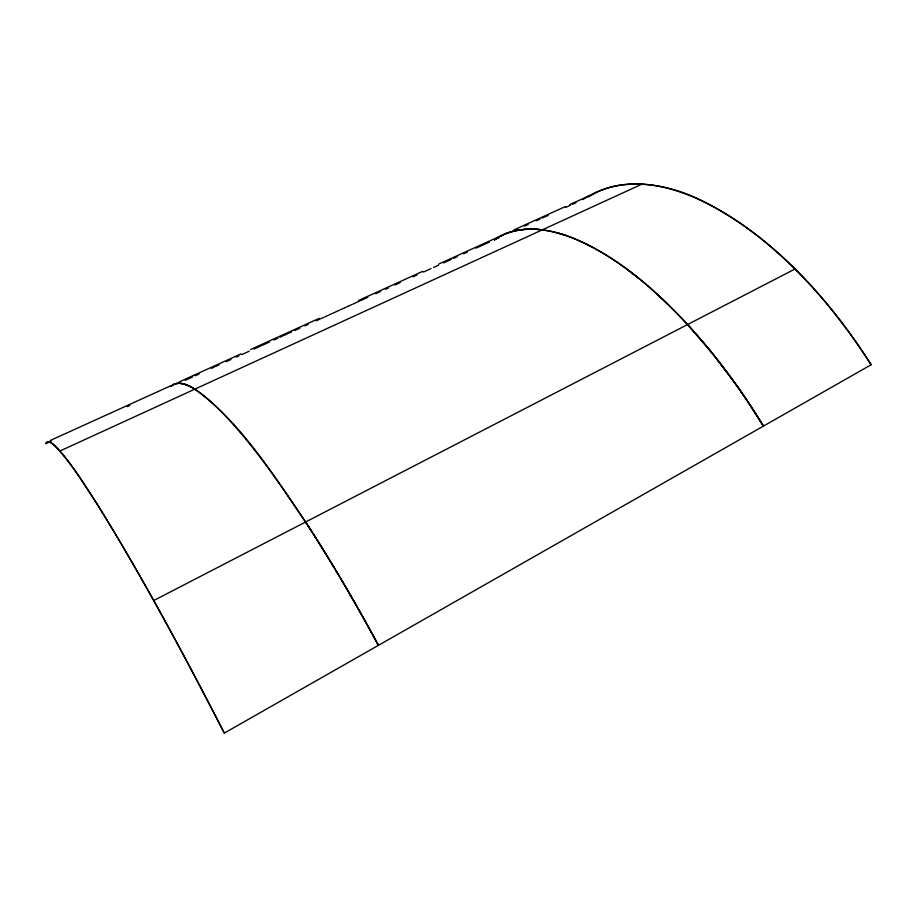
<?xml version="1.0" encoding="UTF-8"?>
<svg xmlns="http://www.w3.org/2000/svg" width="917" height="917" viewBox="0 0 917 917"><rect width="100%" height="100%" fill="white"/><g stroke="black" fill="none" stroke-linecap="round" stroke-linejoin="round"><path stroke-width="1.38" d="M224.31 733.096A355.968 26.387 63.1 0 0 45.85 443.633C47.478 439.358 52.475 443.415 54.435 445.318C71.171 462.111 83.172 482.938 96.193 502.562C142.674 577.24 184.088 654.921 224.31 733.096L871.15 364.76C828.888 298.908 774.556 237.721 703.947 201.797C667.014 182.586 619.25 175.113 582.925 199.574M170.757 386.596C174.104 382.962 179.606 382.676 184.065 384.051C187.526 385.025 190.759 386.63 193.842 388.453C242.054 423.092 273.449 475.682 306.748 523.687M171.227 386.137C178.288 380.108 188.203 385.002 194.931 389.106M153.712 600.532L795.016 269.002M59.949 451.004L642.072 184.099M50.252 440.481L171.147 385.587M179.228 381.919L240.942 353.893M250.673 349.48L319.059 318.417M358.753 300.398L422.634 271.386M438.853 264.027L499.501 236.483M514.047 229.88L565.411 206.554M569.789 204.571L588.542 196.055M45.85 443.633L51.226 441.192M127.28 406.632L129.847 405.463M185.188 380.314L188.902 378.629M189.292 378.446L192.627 376.933M195.218 375.752L199.104 373.987M211.369 368.416L214.658 366.926M215.747 366.433L219.025 364.943M226.155 361.699L230.981 359.51M236.38 357.045L238.901 355.899M241.767 354.604L249.275 351.188M254.032 349.033L261.013 345.858M262.079 345.377L269.495 342.007M274 339.955L277.725 338.258M280.029 337.215L283.17 335.782M284.224 335.313L287.353 333.891M288.397 333.41L291.537 331.988M294.942 330.441L299.848 328.206M305.006 325.867L308.123 324.446M316.354 320.709L319.425 319.311M320.457 318.852L323.518 317.454M324.538 316.984L327.598 315.597M328.618 315.139L331.667 313.752M332.688 313.293L339.771 310.061M340.792 309.602L343.818 308.227M344.551 307.894L348.311 306.186M348.85 305.946L351.853 304.582M352.862 304.123L359.854 300.936M360.862 300.489L363.843 299.125M364.84 298.678L367.82 297.326M375.718 293.738L380.67 291.48M385.587 289.245L388.521 287.915M395.009 284.969L400.236 282.596M413.108 276.739L416.971 274.985M423.356 272.085L431.013 268.601M433.523 267.466L438.613 265.151M443.633 262.87L451.164 259.442M453.674 258.307L457.445 256.6M463.647 253.78L467.361 252.083M476.038 248.14L489.506 242.019M499.261 237.595L494.401 239.795A306.209 132.346 59.3 0 1 736.351 385.037L746.793 400.133M514.941 230.465L517.337 229.376M524.513 226.109L528.089 224.493M536.388 220.722L539.93 219.106M542.291 218.04L548.16 215.369M565.651 207.425L570.282 205.316M572.586 204.273L576.036 202.703M542.222 229.88C525.831 227.657 508.178 230.133 494.401 239.795C517.635 223.668 548.756 228.184 573.377 238.271C623.72 259.5 664.401 297.842 699.958 338.488C723.513 365.86 744.615 395.296 763.425 426.107A306.209 132.346 59.3 0 0 741.028 391.685M687.544 324.561L712.28 353.263L736.351 385.037M747.928 401.829L763.425 426.107M305.648 521.991L312.307 532.33M307.86 525.395L315.677 537.626M313.431 534.084L325.867 553.96M317.935 541.19L330.441 561.422M327.014 555.817L333.88 567.107M331.587 563.313L338.476 574.776M336.172 570.924L343.073 582.536M340.769 578.638L348.827 592.382M345.377 586.467L352.277 598.365M349.985 594.376L356.873 606.389M353.435 600.36L361.458 614.493M358.02 608.407L366.021 622.654M362.605 616.533L371.694 632.925M368.29 626.758L376.188 641.189M372.818 634.988L378.434 645.339A341.892 59.479 62.1 0 0 177.05 383.421A341.961 59.467 62.1 0 0 175.732 383.696A341.892 59.479 62.1 0 0 170.906 386.435M377.311 643.264L378.434 645.339M588.645 196.972A296.088 149.952 58.2 0 1 871.15 364.76M557.169 232.918A306.209 132.289 59.3 0 1 565.136 235.325M582.008 242.065A306.209 132.289 59.3 0 1 590.846 246.409M628.374 270.366A306.209 132.289 59.3 0 1 638.152 277.989M657.89 294.987A306.209 132.289 59.3 0 1 667.805 304.364M736.443 384.911A306.255 132.529 59.3 0 1 741.131 391.57"/></g></svg>
